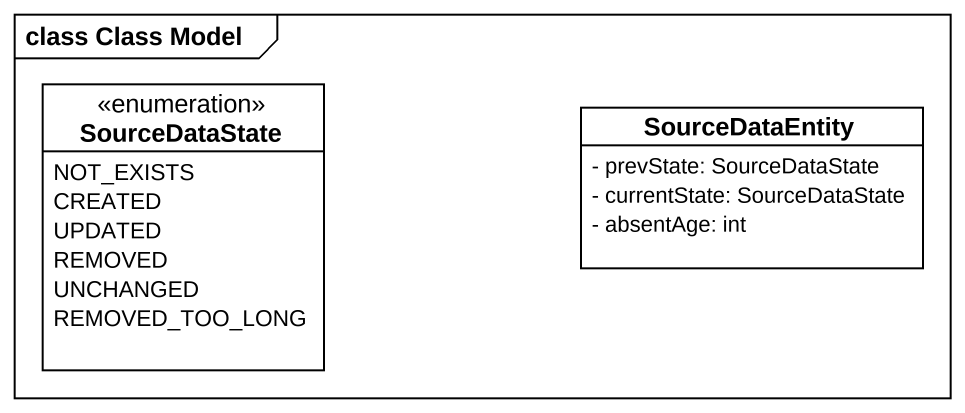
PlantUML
@startuml
mainframe class Class Model
hide circle
hide empty members
skinparam classAttributeIconSize 0
enum SourceDataState {
  NOT_EXISTS
  CREATED
  UPDATED
  REMOVED
  UNCHANGED
  REMOVED_TOO_LONG
}
class SourceDataEntity {
  - prevState: SourceDataState
  - currentState: SourceDataState
  - absentAge: int
}
@enduml
